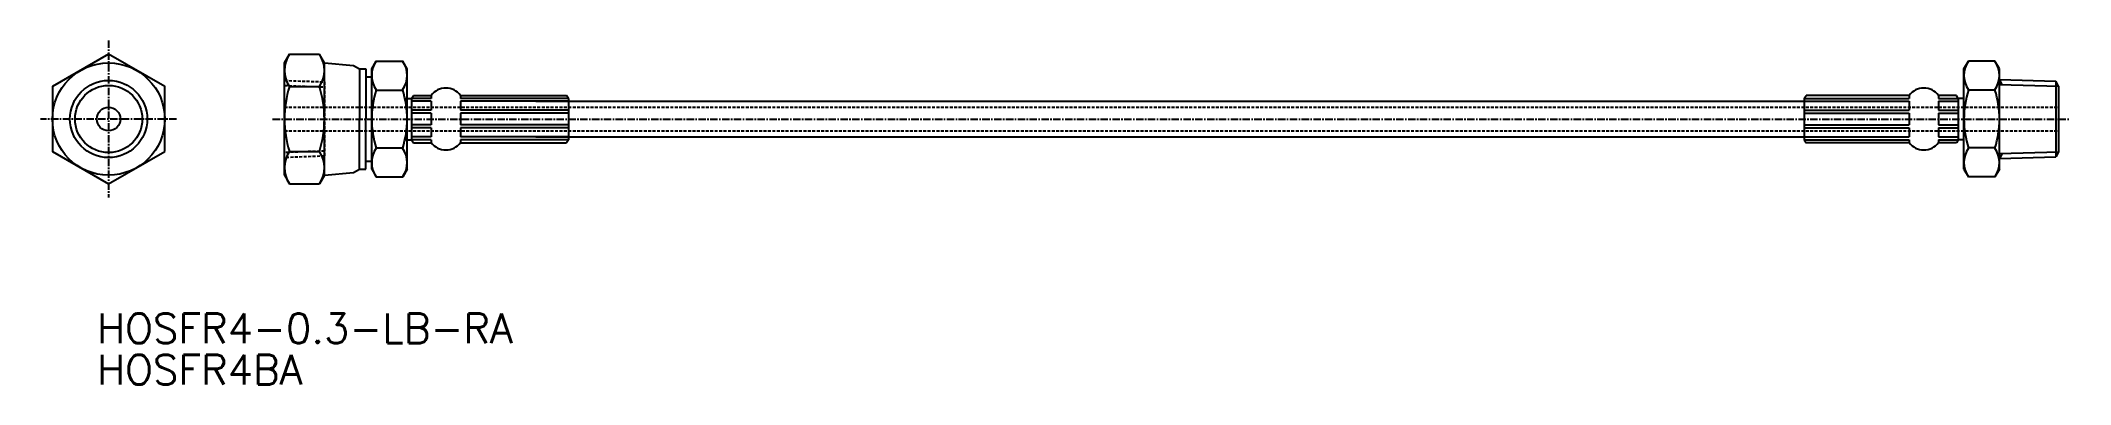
# Model space of a CAD drawing. Extents: x 34 to 377, y 104 to 162.
import ezdxf
from ezdxf.enums import TextEntityAlignment as Align

# ---------------------------------------------------------------- set-up
doc = ezdxf.new("R2010")
doc.units = 0
doc.linetypes.add('CENTER', pattern=[2, 1.25, -0.25, 0.25, -0.25])
doc.linetypes.add('DASHED', pattern=[0.75, 0.5, -0.25])
doc.layers.get('0').update_dxf_attribs({"linetype": 'CONTINUOUS'})
doc.layers.add('CENTER', color=1, linetype='CENTER')
doc.styles.get("Standard").update_dxf_attribs({"font": 'txt.shx', "bigfont": 'extfont.shx'})

msp = doc.modelspace()

# ---------------------------------------------------------------- linework, layer by layer
at = {"color": 7, "linetype": 'CONTINUOUS'}
for p, q in [((75.24, 157.98), (76.09, 159.45)), ((75.24, 138.98), (75.24, 157.98)), ((76.09, 159.45), (81.14, 159.45)), ((81.99, 157.98), (81.14, 159.45)), ((81.99, 138.98), (81.99, 157.98)), ((81.99, 157.98), (86.93, 157.55)), ((89.99, 156.98), (90.75, 158.3)), ((90.75, 158.3), (95.23, 158.3)), ((95.99, 156.98), (95.23, 158.3)), ((359.24, 156.98), (360, 158.3)), ((364.48, 158.3), (360, 158.3)), ((365.24, 156.98), (364.48, 158.3)), ((86.93, 157.55), (87.95, 156.96)), ((87.95, 156.96), (87.95, 148.48)), ((87.95, 156.96), (88.97, 156.96)), ((88.97, 156.96), (88.97, 155.61)), ((88.97, 155.61), (88.97, 148.48)), ((88.97, 155.61), (89.99, 155.61)), ((89.99, 139.98), (89.99, 156.98)), ((95.99, 139.98), (95.99, 156.98)), ((95.99, 139.98), (95.99, 156.98)), ((359.24, 139.98), (359.24, 156.98)), ((359.24, 139.98), (359.24, 156.98)), ((365.24, 139.98), (365.24, 156.98)), ((365.24, 155.19), (374.79, 154.89)), ((374.79, 154.89), (374.79, 142.08)), ((375.24, 154.02), (374.79, 154.89)), ((76.09, 153.97), (81.14, 153.97)), ((90.75, 153.39), (95.23, 153.39)), ((95.74, 151.98), (96.74, 151.98)), ((96.74, 151.98), (97.03, 152.48)), ((96.74, 151.98), (96.74, 144.98)), ((100.03, 151.98), (96.74, 151.98)), ((100.03, 151.48), (96.74, 151.48)), ((97.03, 152.48), (100.03, 152.48)), ((100.03, 152.48), (100.03, 151.98)), ((100.03, 151.48), (100.03, 149.98)), ((105.03, 152.48), (105.03, 151.98)), ((105.03, 152.48), (122.95, 152.48)), ((123.24, 151.98), (105.03, 151.98)), ((123.24, 151.48), (105.03, 151.48)), ((105.03, 151.48), (105.03, 149.98)), ((117.74, 151.48), (332.24, 151.48)), ((123.24, 151.98), (122.95, 152.48)), ((123.24, 151.98), (123.24, 144.98)), ((332.24, 151.98), (332.53, 152.48)), ((332.24, 151.98), (349.95, 151.98)), ((332.24, 151.98), (332.24, 144.98)), ((332.24, 151.48), (349.95, 151.48)), ((349.95, 152.48), (332.53, 152.48)), ((349.95, 152.48), (349.95, 151.98)), ((349.95, 151.48), (349.95, 149.98)), ((354.95, 152.48), (354.95, 151.98)), ((357.95, 152.48), (354.95, 152.48)), ((354.95, 151.98), (358.24, 151.98)), ((354.95, 151.48), (354.95, 149.98)), ((354.95, 151.48), (358.24, 151.48)), ((358.24, 151.98), (357.95, 152.48)), ((358.24, 151.98), (358.24, 144.98)), ((359.24, 151.98), (358.24, 151.98)), ((364.48, 153.39), (360, 153.39)), ((375.24, 154.02), (375.24, 142.95)), ((87.95, 140.01), (87.95, 148.48)), ((88.97, 141.36), (88.97, 148.48)), ((100.03, 149.98), (96.74, 149.98)), ((100.03, 149.48), (96.74, 149.48)), ((100.03, 149.48), (100.03, 147.48)), ((123.24, 149.98), (105.03, 149.98)), ((123.24, 149.48), (105.03, 149.48)), ((105.03, 149.48), (105.03, 147.48)), ((332.24, 149.98), (349.95, 149.98)), ((332.24, 149.48), (349.95, 149.48)), ((349.95, 149.48), (349.95, 147.48)), ((354.95, 149.98), (358.24, 149.98)), ((354.95, 149.48), (354.95, 147.48)), ((354.95, 149.48), (358.24, 149.48)), ((95.74, 144.98), (96.74, 144.98)), ((100.03, 147.48), (96.74, 147.48)), ((100.03, 146.98), (96.74, 146.98)), ((100.03, 145.48), (96.74, 145.48)), ((96.74, 144.98), (97.03, 144.48)), ((100.03, 144.98), (96.74, 144.98)), ((97.03, 144.48), (100.03, 144.48)), ((100.03, 146.98), (100.03, 145.48)), ((100.03, 144.98), (100.03, 144.48)), ((123.24, 147.48), (105.03, 147.48)), ((123.24, 146.98), (105.03, 146.98)), ((105.03, 146.98), (105.03, 145.48)), ((123.24, 145.48), (105.03, 145.48)), ((123.24, 144.98), (105.03, 144.98)), ((105.03, 144.98), (105.03, 144.48)), ((105.03, 144.48), (122.95, 144.48)), ((117.74, 145.48), (332.24, 145.48)), ((123.24, 144.98), (122.95, 144.48)), ((332.24, 147.48), (349.95, 147.48)), ((332.24, 146.98), (349.95, 146.98)), ((332.24, 145.48), (349.95, 145.48)), ((332.24, 144.98), (349.95, 144.98)), ((332.24, 144.98), (332.53, 144.48)), ((349.95, 144.48), (332.53, 144.48)), ((349.95, 146.98), (349.95, 145.48)), ((349.95, 144.98), (349.95, 144.48)), ((354.95, 147.48), (358.24, 147.48)), ((354.95, 146.98), (354.95, 145.48)), ((354.95, 146.98), (358.24, 146.98)), ((354.95, 145.48), (358.24, 145.48)), ((354.95, 144.98), (354.95, 144.48)), ((354.95, 144.98), (358.24, 144.98)), ((357.95, 144.48), (354.95, 144.48)), ((358.24, 144.98), (357.95, 144.48)), ((359.24, 144.98), (358.24, 144.98)), ((76.09, 143), (81.14, 143)), ((88.97, 140.01), (88.97, 141.36)), ((88.97, 141.36), (89.99, 141.36)), ((90.75, 143.58), (95.23, 143.58)), ((364.48, 143.58), (360, 143.58)), ((365.24, 141.78), (374.79, 142.08)), ((375.24, 142.95), (374.79, 142.08)), ((75.24, 138.98), (76.09, 137.52)), ((76.09, 137.52), (81.14, 137.52)), ((81.99, 138.98), (81.14, 137.52)), ((81.99, 138.98), (86.93, 139.42)), ((86.93, 139.42), (87.95, 140.01)), ((87.95, 140.01), (88.97, 140.01)), ((89.99, 139.98), (90.75, 138.67)), ((90.75, 138.67), (95.23, 138.67)), ((95.99, 139.98), (95.23, 138.67)), ((359.24, 139.98), (360, 138.67)), ((364.48, 138.67), (360, 138.67)), ((365.24, 139.98), (364.48, 138.67))]:
    msp.add_line(p, q, dxfattribs=at)
at = {"color": 3, "linetype": 'DASHED'}
for p, q in [((75.24, 155.02), (81.99, 154.77)), ((81.99, 154.77), (81.99, 142.2)), ((75.24, 154.16), (81.99, 153.91)), ((75.24, 150.48), (375.24, 150.48)), ((75.24, 146.48), (375.24, 146.48)), ((81.99, 143.06), (75.24, 142.81)), ((81.99, 142.2), (75.24, 141.95))]:
    msp.add_line(p, q, dxfattribs=at)
at = {"color": 3, "linetype": 'CONTINUOUS'}
for p, q in [((365.69, 154.32), (365.24, 155.19)), ((365.24, 154.33), (375.24, 154.02)), ((365.24, 142.64), (375.24, 142.95)), ((365.69, 142.65), (365.24, 141.78))]:
    msp.add_line(p, q, dxfattribs=at)
at = {"color": 7, "linetype": 'CONTINUOUS'}
msp.add_lwpolyline([(55, 143), (55, 153.97), (45.5, 159.45), (36, 153.97), (36, 143), (45.5, 137.52)], close=True, dxfattribs=at)
for radius in [9.5, 6.53, 2]:
    msp.add_circle((45.5, 148.48), radius, dxfattribs=at)
at = {"color": 3, "linetype": 'CONTINUOUS'}
msp.add_circle((45.5, 148.48), 5.68, dxfattribs=at)
at = {"color": 7, "linetype": 'CONTINUOUS'}
for centre, radius, start, end in [((80.09, 156.71), 4.86, 145.6158, 214.3842), ((77.13, 156.71), 4.86, 325.6158, 34.3842), ((94.33, 155.85), 4.34, 145.6157, 214.3843), ((91.64, 155.85), 4.34, 325.6157, 34.3843), ((363.58, 155.85), 4.34, 145.6157, 214.3843), ((360.89, 155.85), 4.34, 325.6157, 34.3843), ((93.39, 148.48), 18.15, 162.412, 197.588), ((63.84, 148.48), 18.15, 342.412, 17.588), ((106.23, 148.48), 16.24, 162.412, 197.588), ((79.75, 148.48), 16.24, 342.412, 17.588), ((102.53, 150.61), 3.12, 36.8699, 143.1301), ((352.45, 150.61), 3.12, 36.8699, 143.1301), ((375.48, 148.48), 16.24, 162.412, 197.588), ((349, 148.48), 16.24, 342.412, 17.588), ((102.53, 146.36), 3.12, 216.8699, 323.1301), ((352.45, 146.36), 3.12, 216.8699, 323.1301), ((80.09, 140.26), 4.86, 145.6158, 214.3842), ((77.13, 140.26), 4.86, 325.6158, 34.3842), ((94.33, 141.12), 4.34, 145.6157, 214.3843), ((91.64, 141.12), 4.34, 325.6157, 34.3843), ((363.58, 141.12), 4.34, 145.6157, 214.3843), ((360.89, 141.12), 4.34, 325.6157, 34.3843)]:
    msp.add_arc(centre, radius, start, end, dxfattribs=at)
at = {"layer": 'CENTER', "color": 1, "linetype": 'CENTER'}
for p, q in [((45.5, 161.76), (45.5, 135.21)), ((57, 148.48), (34, 148.48)), ((73.24, 148.48), (377.24, 148.48))]:
    msp.add_line(p, q, dxfattribs=at)

# ---------------------------------------------------------------- texts
at = {"color": 7, "linetype": 'CONTINUOUS'}
for s, p in [('HOSFR4-0.3-LB-RA', (43.57, 113.06)), ('HOSFR4BA', (43.57, 106.06))]:
    msp.add_text(s, height=5, dxfattribs=at).set_placement(p, align=Align.MIDDLE_LEFT)

doc.saveas('drawing.dxf')
